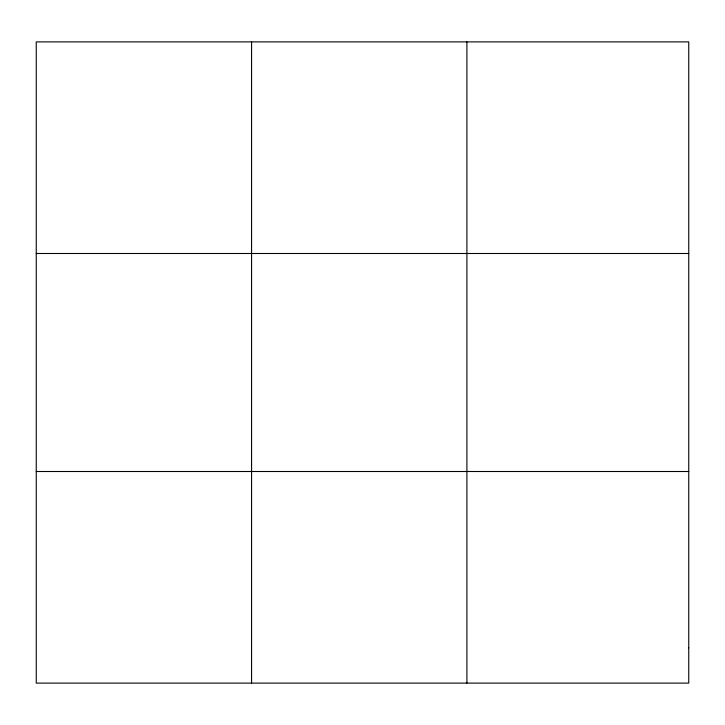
<?xml version="1.0" encoding="UTF-8"?>
<svg xmlns="http://www.w3.org/2000/svg" width="725" height="725" viewBox="0 0 725 725"><rect width="100%" height="100%" fill="white"/><g stroke="black" fill="none" stroke-linecap="round" stroke-linejoin="round"><path stroke-width="1.09" d="M251.575 683.104L251.575 41.896M466.9 683.104L466.9 41.896M36.25 253.496L688.75 253.496M36.25 471.504L688.75 471.504M688.75 647.833L688.75 683.104L36.25 683.104L36.25 41.896L688.75 41.896L688.75 647.833"/></g></svg>
